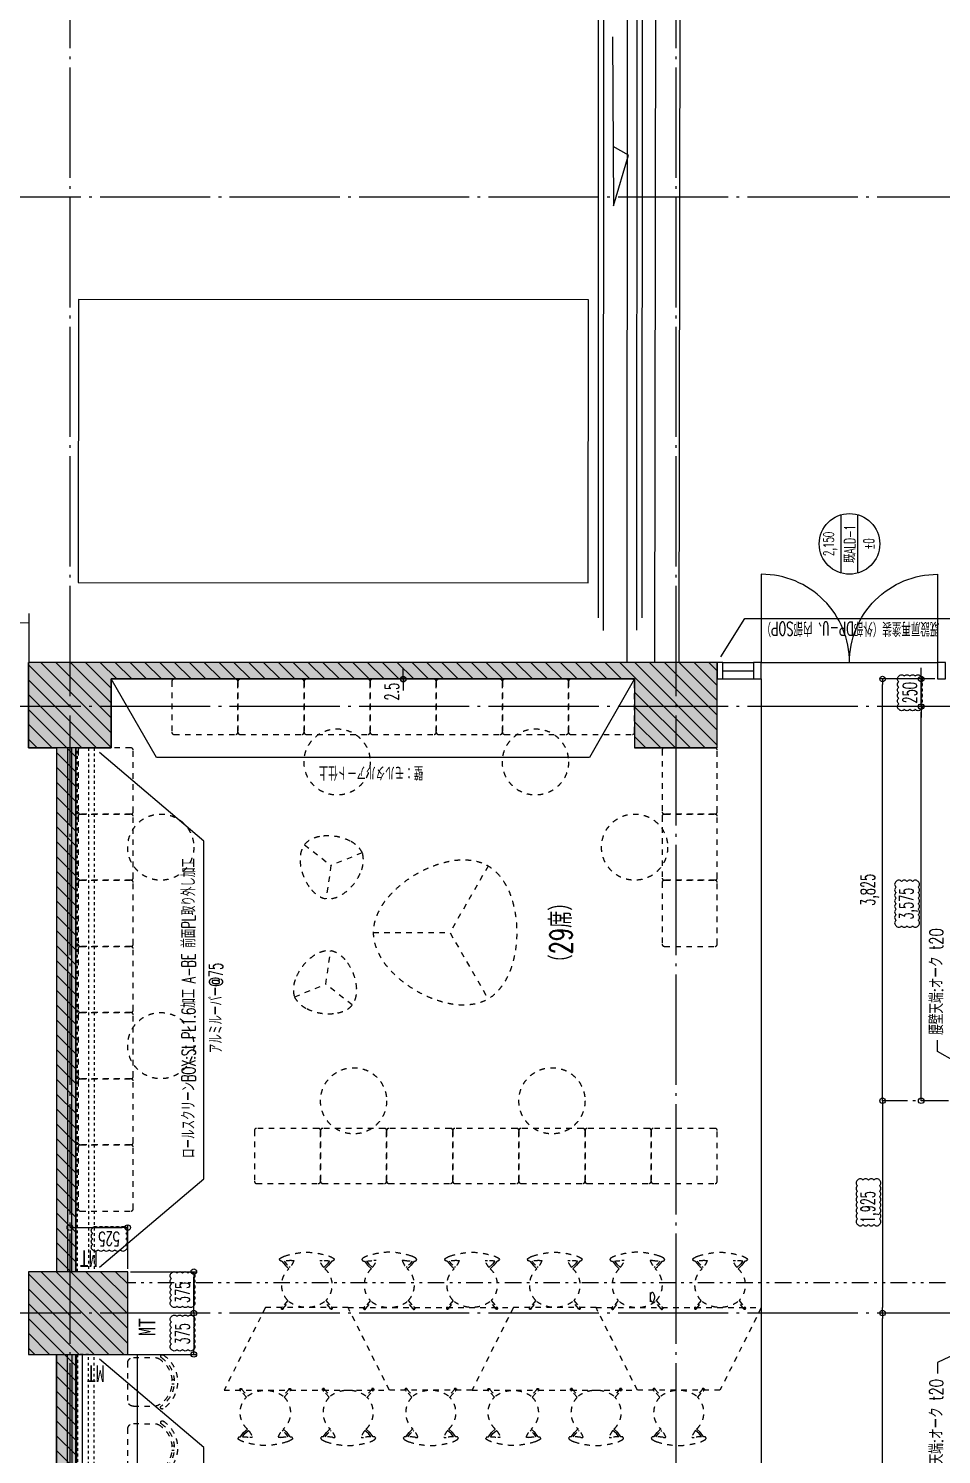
# Model space of a CAD drawing. Header units: millimetres. Extents: x -67913 to 128525, y -54442 to 63422.
# Drawn here: x 76760 to 85045, y 21367 to 34299 of the extents above; entities that cross this region are included whole.
import ezdxf
from ezdxf import colors
from ezdxf.entities.mleader import LeaderData, LeaderLine
from ezdxf.enums import TextEntityAlignment as Align
from ezdxf.math import Vec2, Vec3

# ---------------------------------------------------------------- set-up
doc = ezdxf.new("R2010")
doc.units = ezdxf.units.MM
doc.header["$LTSCALE"] = 500
doc.header["$PDMODE"] = 35
for name, pattern in [('AXIS', [2.35, 2, -0.15, 0.05, -0.15]), ('DD1', [0.1, 0.05, -0.05]), ('DD11', [0.7, 0.3, -0.1, 0.05, -0.1, 0.05, -0.1]), ('DD3', [0.2, 0.1, -0.1]), ('DD6', [0.75, 0.5, -0.1, 0.05, -0.1])]:
    doc.linetypes.add(name, pattern=pattern)
doc.layers.get('0').update_dxf_attribs({"plot": 0})
for name, color, linetype in [('020KijnSn', 1, 'AXIS'), ('090Gaikou', 5, 'Continuous'), ('143Hatch8', 5, 'Continuous'), ('143Solid8', 253, 'Continuous'), ('200HojoSn', 4, 'DD6'), ('210HojoSp', 8, 'Continuous'), ('220Kabe9', 7, 'Continuous'), ('221Kabe9', 7, 'Continuous'), ('230Kaik9', 7, 'Continuous'), ('270SiagSp', 8, 'Continuous'), ('292Kigo', 8, 'Continuous'), ('300Dansa', 4, 'Continuous'), ('330KattA9', 6, 'Continuous'), ('350Kigu', 4, 'Continuous'), ('360Kagu', 3, 'DD3'), ('390Kigo', 8, 'Continuous'), ('391kigoHor', 10, 'Continuous'), ('460Rail9', 2, 'DD11')]:
    doc.layers.add(name, color=color, linetype=linetype)
doc.layers.add('HOJO', color=211, linetype='Continuous', plot=False)
doc.styles.add('Annotative', font='simplex.shx', dxfattribs={"width": 0.7, "bigfont": 'extfont2.shx'})
doc.styles.add('Dim', font='simplex.shx', dxfattribs={"width": 0.6, "bigfont": 'extfont2.shx'})
doc.styles.get("Standard").update_dxf_attribs({"font": 'simplex.shx', "width": 0.7, "bigfont": 'extfont2.shx'})
doc.styles.add('明朝', font='MS Mincho.ttf')
doc.dimstyles.new('PRO1-50', dxfattribs={"dimscale": 50, "dimtxt": 2.5, "dimasz": 1, "dimexe": 0.5, "dimexo": 0.5, "dimgap": 0.8, "dimtad": 1, "dimdec": 3, "dimdsep": 46, "dimlunit": 6, "dimtxsty": 'Dim', "dimblk": 'ORIGIN', "dimcen": 0, "dimadec": 3, "dimazin": 2, "dimtfac": 1, "dimtdec": 3, "dimtix": 1, "dimtmove": 2, "dimatfit": 3, "dimldrblk": 'ORIGIN', "dimfxl": 0, "dimarcsym": 0})

# ---------------------------------------------------------------- blocks, each defined once
blk = doc.blocks.new('_Origin')
at = {"color": 0, "linetype": 'ByBlock', "lineweight": -2}
blk.add_line((0, 0), (-1, 0), dxfattribs=at)
blk.add_circle((0, 0), 0.5, dxfattribs=at)
blk = doc.blocks.new('*D820')
at = {"layer": '270SiagSp', "color": 0, "lineweight": -2, "transparency": 16777216}
for p, q in [((77685, 23025), (78285, 23025)), ((78260, 22700), (78260, 22975))]:
    blk.add_line(p, q, dxfattribs=at)
at = {"layer": 'Defpoints', "color": 0, "transparency": 16777216}
for p in [(77660, 23025), (78260, 23025), (78260, 22650)]:
    blk.add_point(p, dxfattribs=at)
at = {"layer": '270SiagSp', "color": 0, "lineweight": -2, "transparency": 16777216, "xscale": 50, "yscale": 50, "zscale": 50}
for p, rotation in [((78260, 23025), 90), ((78260, 22650), 270)]:
    blk.add_blockref('_Origin', p, dxfattribs=dict(at, rotation=rotation))
at = {"layer": '270SiagSp', "color": 0, "transparency": 16777216, "insert": (78157, 22837), "char_height": 125, "attachment_point": 5, "rotation": 90, "style": 'Dim'}
blk.add_mtext('375', dxfattribs=at)
blk = doc.blocks.new('*D821')
at = {"layer": '270SiagSp', "color": 0, "lineweight": -2, "transparency": 16777216}
for p, q in [((78260, 22600), (78260, 22325)), ((77685, 22275), (78285, 22275))]:
    blk.add_line(p, q, dxfattribs=at)
at = {"layer": 'Defpoints', "color": 0, "transparency": 16777216}
for p in [(78260, 22650), (77660, 22275), (78260, 22275)]:
    blk.add_point(p, dxfattribs=at)
at = {"layer": '270SiagSp', "color": 0, "lineweight": -2, "transparency": 16777216, "xscale": 50, "yscale": 50, "zscale": 50}
for p, rotation in [((78260, 22650), 90), ((78260, 22275), 270)]:
    blk.add_blockref('_Origin', p, dxfattribs=dict(at, rotation=rotation))
at = {"layer": '270SiagSp', "color": 0, "transparency": 16777216, "insert": (78157, 22462), "char_height": 125, "attachment_point": 5, "rotation": 90, "style": 'Dim'}
blk.add_mtext('375', dxfattribs=at)
blk = doc.blocks.new('*U48')
at = {"color": 0, "linetype": 'ByBlock', "lineweight": -2, "transparency": 16777216, "style": '明朝', "width": 0.8}
blk.add_attdef('間仕切符号', text='', height=3, dxfattribs=at).set_placement((0, 0), align=Align.MIDDLE)
blk = doc.blocks.new('*D832')
at = {"layer": '270SiagSp', "color": 0, "lineweight": -2, "transparency": 16777216}
for p, q in [((77185, 23425), (77610, 23425)), ((77660, 23050), (77660, 23450))]:
    blk.add_line(p, q, dxfattribs=at)
at = {"layer": 'Defpoints', "color": 0, "transparency": 16777216}
for p in [(77135, 23425), (77660, 23425), (77660, 23025)]:
    blk.add_point(p, dxfattribs=at)
at = {"layer": '270SiagSp', "color": 0, "lineweight": -2, "transparency": 16777216, "xscale": 50, "yscale": 50, "zscale": 50, "rotation": 180}
blk.add_blockref('_Origin', (77135, 23425), dxfattribs=at)
at = {"layer": '270SiagSp', "color": 0, "lineweight": -2, "transparency": 16777216, "xscale": 50, "yscale": 50, "zscale": 50}
blk.add_blockref('_Origin', (77660, 23425), dxfattribs=at)
at = {"layer": '270SiagSp', "color": 0, "transparency": 16777216, "insert": (77492, 23323), "char_height": 125, "attachment_point": 5, "rotation": 180, "style": 'Dim'}
blk.add_mtext('525', dxfattribs=at)
blk = doc.blocks.new('*D865')
at = {"layer": '210HojoSp', "color": 0, "lineweight": -2, "transparency": 16777216}
blk.add_line((84510, 18950), (84510, 22600), dxfattribs=at)
at = {"layer": 'Defpoints', "color": 0, "transparency": 16777216}
for p in [(84510, 22650), (84510, 22650), (84510, 18900)]:
    blk.add_point(p, dxfattribs=at)
at = {"layer": '210HojoSp', "color": 0, "lineweight": -2, "transparency": 16777216, "xscale": 50, "yscale": 50, "zscale": 50}
for p, rotation in [((84510, 22650), 90), ((84510, 18900), 270)]:
    blk.add_blockref('_Origin', p, dxfattribs=dict(at, rotation=rotation))
at = {"layer": '210HojoSp', "color": 0, "transparency": 16777216, "insert": (84395, 20775), "char_height": 125, "attachment_point": 5, "rotation": 90, "style": 'Dim'}
blk.add_mtext('3,750', dxfattribs=at)
blk = doc.blocks.new('*D877')
at = {"layer": '210HojoSp', "color": 0, "lineweight": -2, "transparency": 16777216}
blk.add_line((84510, 24525), (84510, 22700), dxfattribs=at)
at = {"layer": 'Defpoints', "color": 0, "transparency": 16777216}
for p in [(84510, 24575), (84510, 22650), (84510, 22650)]:
    blk.add_point(p, dxfattribs=at)
at = {"layer": '210HojoSp', "color": 0, "lineweight": -2, "transparency": 16777216, "xscale": 50, "yscale": 50, "zscale": 50}
for p, rotation in [((84510, 24575), 90), ((84510, 22650), 270)]:
    blk.add_blockref('_Origin', p, dxfattribs=dict(at, rotation=rotation))
at = {"layer": '210HojoSp', "color": 0, "transparency": 16777216, "insert": (84395, 23612), "char_height": 125, "attachment_point": 5, "rotation": 90, "style": 'Dim'}
blk.add_mtext('1,925', dxfattribs=at)
blk = doc.blocks.new('*D878')
at = {"layer": '210HojoSp', "color": 0, "lineweight": -2, "transparency": 16777216}
blk.add_line((84860, 24625), (84860, 28100), dxfattribs=at)
at = {"layer": 'Defpoints', "color": 0, "transparency": 16777216}
for p in [(84860, 28150), (84860, 28150), (84860, 24575)]:
    blk.add_point(p, dxfattribs=at)
at = {"layer": '210HojoSp', "color": 0, "lineweight": -2, "transparency": 16777216, "xscale": 50, "yscale": 50, "zscale": 50}
for p, rotation in [((84860, 28150), 90), ((84860, 24575), 270)]:
    blk.add_blockref('_Origin', p, dxfattribs=dict(at, rotation=rotation))
at = {"layer": '210HojoSp', "color": 0, "transparency": 16777216, "insert": (84745, 26363), "char_height": 125, "attachment_point": 5, "rotation": 90, "style": 'Dim'}
blk.add_mtext('3,575', dxfattribs=at)
blk = doc.blocks.new('*D901')
at = {"layer": '210HojoSp', "color": 0, "lineweight": -2, "transparency": 16777216}
for p, q in [((84985, 28400), (84485, 28400)), ((84510, 24625), (84510, 28350))]:
    blk.add_line(p, q, dxfattribs=at)
at = {"layer": 'Defpoints', "color": 0, "transparency": 16777216}
for p in [(84510, 28400), (85010, 28400), (84510, 24575)]:
    blk.add_point(p, dxfattribs=at)
at = {"layer": '210HojoSp', "color": 0, "lineweight": -2, "transparency": 16777216, "xscale": 50, "yscale": 50, "zscale": 50}
for p, rotation in [((84510, 28400), 90), ((84510, 24575), 270)]:
    blk.add_blockref('_Origin', p, dxfattribs=dict(at, rotation=rotation))
at = {"layer": '210HojoSp', "color": 0, "transparency": 16777216, "insert": (84395, 26488), "char_height": 125, "attachment_point": 5, "rotation": 90, "style": 'Dim'}
blk.add_mtext('3,825', dxfattribs=at)
blk = doc.blocks.new('*D902')
at = {"layer": '210HojoSp', "color": 0, "lineweight": -2, "transparency": 16777216}
for p, q in [((84860, 28450), (84860, 28500)), ((84985, 28400), (84835, 28400)), ((84860, 28150), (84860, 28400)), ((84860, 28100), (84860, 28050))]:
    blk.add_line(p, q, dxfattribs=at)
at = {"layer": 'Defpoints', "color": 0, "transparency": 16777216}
for p in [(84860, 28400), (85010, 28400), (84860, 28150)]:
    blk.add_point(p, dxfattribs=at)
at = {"layer": '210HojoSp', "color": 0, "lineweight": -2, "transparency": 16777216, "xscale": 50, "yscale": 50, "zscale": 50}
for p, rotation in [((84860, 28400), 270), ((84860, 28150), 90)]:
    blk.add_blockref('_Origin', p, dxfattribs=dict(at, rotation=rotation))
at = {"layer": '210HojoSp', "color": 0, "transparency": 16777216, "insert": (84757, 28275), "char_height": 125, "attachment_point": 5, "rotation": 90, "style": 'Dim'}
blk.add_mtext('250', dxfattribs=at)
blk = doc.blocks.new('Co_Lapa_Kipu_01_W570')
at = {"color": 0, "linetype": 'ByBlock'}
blk.add_line((-305, 0), (0, 0), dxfattribs=at)
for points in [[(0, 282, 0.160688), (-244, 141, 0.101207), (-297, 51, 0.164088), (-297, -51, 0.101207), (-244, -141)], [(244, -141, 0.160688), (244, 141, 0.152544), (154, 267, 0.152379), (0, 282)]]:
    blk.add_lwpolyline(points, format="xyb", dxfattribs=at)
blk.add_lwpolyline([(152, 264), (0, 0), (152, -264)], dxfattribs=at)
for centre, radius, start, end in [((91, 158), 450, 221.732, 258.2468), ((72, -126), 160, 281.363, 318.637), ((-3, -59), 260, 318.637, 341.7164), ((53, -28), 260, 258.2468, 281.363)]:
    blk.add_arc(centre, radius, start, end, dxfattribs=at)
blk = doc.blocks.new('台形テーブル')
blk.add_lwpolyline([(48146, 43003), (47771, 43753), (49271, 43753), (48896, 43003), (48146, 43003)])
blk = doc.blocks.new('Seven chair')
for p, q in [((89671, 45535), (89663, 45528)), ((89672, 45516), (89681, 45524)), ((89736, 45585), (89707, 45547)), ((89280, 45165), (89282, 45167)), ((89723, 45154), (89722, 45159)), ((89740, 45165), (89738, 45167))]:
    blk.add_line(p, q)
for points in [[(89266, 45590), (89263, 45598, -0.165331), (89262, 45601, -0.147173), (89266, 45608, -0.075168), (89276, 45615, -0.038243), (89307, 45630, -0.069162), (89510, 45666, -0.069162), (89712, 45630, -0.046265), (89743, 45615, -0.075168), (89754, 45608, -0.147173), (89758, 45601, -0.165331), (89757, 45598), (89754, 45590)], [(89266, 45590, 0.245243), (89270, 45587, 0.079392), (89284, 45585)], [(89392, 45590, 0.104662), (89370, 45591, -0.023965), (89303, 45585)], [(89357, 45528, 0.093732), (89392, 45590)], [(89627, 45590, -0.104662), (89649, 45591, 0.023965), (89717, 45585)], [(89663, 45528, -0.093732), (89627, 45590)], [(89754, 45590, -0.245243), (89750, 45587, -0.079392), (89736, 45585)], [(89347, 45516, 0.419714), (89338, 45227)], [(89672, 45516, -0.419714), (89682, 45227)], [(89672, 45516, -0.419714), (89682, 45227)], [(89338, 45227), (89282, 45163, 0.691911), (89293, 45153), (89349, 45217)], [(89349, 45217, 0.327555), (89671, 45217)], [(89682, 45227), (89738, 45163, -0.691911), (89727, 45153), (89671, 45217)]]:
    blk.add_lwpolyline(points, format="xyb")
for points in [[(89284, 45585), (89313, 45547), (89347, 45516)], [(89303, 45585), (89325, 45556), (89357, 45528)]]:
    blk.add_lwpolyline(points)
at = {"flags": 128}
for points in [[(89717, 45585), (89695, 45556), (89694, 45555), (89692, 45553), (89688, 45550), (89685, 45546), (89678, 45541), (89671, 45535)], [(89681, 45524), (89685, 45527), (89693, 45534), (89698, 45538), (89701, 45541), (89704, 45544), (89707, 45547)]]:
    blk.add_lwpolyline(points, dxfattribs=at)
blk.add_arc((89289, 45160), 7.91, 159.8592, 298.5783)
blk.add_open_spline([(89707, 45547), (89707, 45547), (89707, 45547), (89707, 45547)], degree=3)
for points, knots in [([(89280, 45150), (89279, 45151), (89279, 45151), (89278, 45152), (89278, 45154), (89277, 45155), (89277, 45157), (89277, 45159), (89277, 45160), (89278, 45162), (89279, 45163), (89279, 45164), (89280, 45165), (89280, 45165)], [-29.537207, -29.537207, -29.537207, -29.537207, -27.691134, -26.768079, -25.845043, -23.998934, -22.152853, -20.306837, -19.383801, -18.460765, -16.614657, -14.768596, -14.130852, -14.130852, -14.130852, -14.130852]), ([(89280, 45150), (89280, 45150), (89281, 45149), (89283, 45148), (89284, 45147), (89286, 45147), (89287, 45147), (89289, 45147), (89291, 45148), (89292, 45148), (89293, 45149), (89295, 45150), (89296, 45152), (89297, 45153), (89297, 45154), (89297, 45154), (89297, 45155), (89297, 45155), (89297, 45155), (89297, 45155), (89297, 45155), (89298, 45156), (89298, 45157)], [0, 0, 0, 0, 1.846066, 3.692142, 4.615173, 5.538231, 7.384304, 9.230343, 11.076424, 11.999466, 12.922528, 14.768603, 16.61465, 18.4607, 19.383724, 19.691399, 19.691399, 19.691399, 19.808128, 19.808128, 19.808128, 21.658095, 21.658095, 21.658095, 21.658095]), ([(89288, 45170), (89287, 45170), (89287, 45169), (89286, 45169), (89285, 45169), (89284, 45168), (89283, 45167), (89282, 45167)], [8.830967, 8.830967, 8.830967, 8.830967, 9.230427, 11.076524, 11.999549, 12.92258, 14.64656, 14.64656, 14.64656, 14.64656]), ([(89298, 45157), (89298, 45157), (89298, 45157), (89298, 45158), (89298, 45158), (89298, 45159), (89298, 45159)], [18.364246, 18.364246, 18.364246, 18.364246, 18.4607, 19.383724, 20.306785, 21.311945, 21.311945, 21.311945, 21.311945]), ([(89723, 45154), (89723, 45154), (89724, 45153), (89725, 45151), (89726, 45150), (89727, 45149), (89728, 45148), (89730, 45147), (89731, 45147), (89733, 45147), (89734, 45147), (89736, 45147), (89738, 45148), (89739, 45149), (89740, 45150), (89741, 45151), (89742, 45152), (89742, 45152)], [7.600125, 7.600125, 7.600125, 7.600125, 9.230333, 11.076383, 11.999404, 12.922454, 14.768536, 16.614624, 18.460687, 19.383701, 20.306746, 22.152823, 23.99889, 25.844966, 26.767996, 27.691049, 29.537129, 29.537129, 29.537129, 29.537129]), ([(89738, 45167), (89738, 45167), (89737, 45168), (89736, 45168), (89734, 45169), (89733, 45169), (89732, 45170), (89732, 45170)], [12.429733, 12.429733, 12.429733, 12.429733, 12.922514, 14.76853, 16.614589, 18.460692, 18.808728, 18.808728, 18.808728, 18.808728]), ([(89740, 45165), (89740, 45165), (89740, 45165), (89741, 45164), (89742, 45163), (89742, 45162), (89743, 45160), (89743, 45158), (89743, 45157), (89743, 45156), (89743, 45154), (89742, 45153), (89742, 45152)], [-13.127636, -13.127636, -13.127636, -13.127636, -12.922514, -11.999482, -11.076457, -9.230354, -7.384275, -5.53826, -4.615231, -3.692205, -1.846096, 0, 0, 0, 0])]:
    blk.add_open_spline(points, degree=3, knots=knots)
blk = doc.blocks.new('O2スツール')
for p, q in [((122817, 47822), (122616, 47820)), ((122868, 47430), (122868, 47772)), ((122417, 47621), (122416, 47621)), ((122467, 47621), (122447, 47621)), ((122417, 47581), (122416, 47581)), ((122467, 47581), (122447, 47581)), ((122817, 47380), (122616, 47381))]:
    blk.add_line(p, q)
for centre, radius, start, end in [((122554, 47832), 14.9, 303.9558, 123.9558), ((122710, 47601), 294, 123.9398, 236.093), ((122710, 47601), 264, 124.0169, 236.0159), ((122710, 47601), 244, 119.0692, 240.9636), ((122616, 47770), 50, 90.4732, 119.0863), ((122818, 47772), 50, 0, 91.916), ((122555, 47369), 14.9, 236.077, 56.077), ((122616, 47431), 50, 240.9465, 269.5596), ((122818, 47430), 50, 268.084, 0)]:
    blk.add_arc(centre, radius, start, end)
blk = doc.blocks.new('1掛けベンチ背もたれなし')
blk.add_lwpolyline([(580, 500), (20, 500, 0.414214), (0, 480), (0, 20, 0.414214), (20, 0), (580, 0, 0.414214), (600, 20), (600, 480, 0.414214)], format="xyb", close=True)
blk = doc.blocks.new('建具記号')
at = {"color": 0, "linetype": 'ByBlock', "lineweight": -2, "transparency": 16777216}
for p, q in [((-5.29, 1.5), (5.29, 1.5)), ((-5.29, -1.5), (5.29, -1.5))]:
    blk.add_line(p, q, dxfattribs=at)
at = {"color": 7, "linetype": 'ByBlock', "lineweight": -2, "transparency": 16777216}
blk.add_circle((0, 0), 5.5, dxfattribs=at)
at = {"color": 0, "linetype": 'ByBlock', "lineweight": -2, "transparency": 16777216, "width": 0.6}
for tag, height, p in [('建具寸法・高さH', 1.9, (0, 3.5)), ('建具番号', 2, (0, 0)), ('基準高さから建具下枠の上端までの高さ', 1.9, (0, -3.5)), ('特記事項（電気錠等）', 1.9, (0, -7))]:
    blk.add_attdef(tag, text='', height=height, dxfattribs=at).set_placement(p, align=Align.MIDDLE)
blk = doc.blocks.new('*D960')
at = {"layer": '270SiagSp', "color": 0, "lineweight": -2, "transparency": 16777216}
for p, q in [((80160, 28450), (80160, 28500)), ((80160, 28397), (80160, 28400)), ((80160, 28347), (80160, 28297))]:
    blk.add_line(p, q, dxfattribs=at)
at = {"layer": 'Defpoints', "color": 0, "transparency": 16777216}
for p in [(80160, 28400), (80160, 28400), (80160, 28397)]:
    blk.add_point(p, dxfattribs=at)
at = {"layer": '270SiagSp', "color": 0, "lineweight": -2, "transparency": 16777216, "xscale": 50, "yscale": 50, "zscale": 50}
for p, rotation in [((80160, 28400), 270), ((80160, 28397), 90)]:
    blk.add_blockref('_Origin', p, dxfattribs=dict(at, rotation=rotation))
at = {"layer": '270SiagSp', "color": 0, "transparency": 16777216, "insert": (80057, 28285), "char_height": 125, "attachment_point": 5, "rotation": 90, "style": 'Dim'}
blk.add_mtext('2.5', dxfattribs=at)

msp = doc.modelspace()

# ---------------------------------------------------------------- hatches: boundary and pattern name
at = {"layer": '143Hatch8', "linetype": 'Continuous'}
h = msp.add_hatch(dxfattribs=at)
h.set_pattern_fill('ANSI31', scale=30, angle=270)
h.set_pattern_definition([(315, (77134.61, 0), (67.35192, 67.35192), [])])
h.paths.add_polyline_path([(86214.6088, 275), (86214.6088, 425), (86064.6088, 425), (84514.6088, 425), (84414.6088, 425), (83009.6088, 425), (83009.6088, 1025), (82259.6088, 1025), (82259.6088, 425), (77509.6088, 425), (77509.6088, 1025), (77189.6088, 1025), (77189.6088, 5775), (77659.6088, 5775), (77659.6088, 6525), (77189.6088, 6525), (77189.6088, 11275), (77659.6088, 11275), (77659.6088, 12025), (77189.6088, 12025), (77189.6088, 16775), (77659.6088, 16775), (77659.6088, 17525), (77189.6088, 17525), (77189.6088, 22275), (77659.6088, 22275), (77659.6088, 23025), (77189.6088, 23025), (77189.6088, 27775), (77509.6088, 27775), (77509.6088, 28400), (82259.6088, 28400), (82259.6088, 27775), (83009.6088, 27775), (83009.6088, 28550), (76759.6088, 28550), (76759.6088, 27775), (77014.6088, 27775), (77014.6088, 23025), (76759.6088, 23025), (76759.6088, 22275), (77014.6088, 22275), (77014.6088, 17900), (76759.6088, 17525), (76759.6088, 16775), (77014.6088, 16775), (77014.6088, 12025), (76759.6088, 12025), (76759.6088, 11275), (77014.6088, 11275), (77014.6088, 6525), (76759.6088, 6525), (76759.6088, 5775), (77014.6088, 5774.7849), (77014.6088, 1025), (76759.6088, 1025), (76759.6088, 275)])
at = {"layer": '143Solid8'}
msp.add_hatch(color=254, dxfattribs=at).paths.add_polyline_path([(82259.6088, 275), (82259.6088, -5069.8575), (82174.3863, -5197.6915), (82175.7285, -5198.5175), (81434.2303, -6310.758), (81408.8337, -6355.2134), (81472.3415, -6450.4784), (82178.7577, -7510.1023), (82259.6088, -7631.3793), (82259.6088, -11436.0199), (82488.4472, -11436.0199), (82488.4472, -12102.8779), (76759.8739, -12102.8779), (76759.8739, -19728.7338), (110515.681, -19728.7338), (110515.5658, -12979.3439), (106673.2587, -12979.3439), (106673.2587, -143.9096), (105009.6088, -143.9096), (105009.6088, 97.433), (99509.6088, 95.636), (99509.6088, 575), (104259.6088, 575), (104259.6088, 275), (105009.6088, 275), (105009.6088, 1025), (104259.6088, 1025), (104259.6088, 725), (99509.6088, 725), (99509.6088, 1025), (99234.6088, 1025), (99234.6088, 2600), (111017.4359, 2600), (111017.4359, 5550), (110384.6088, 5550), (110384.6088, 5750), (110584.6088, 5750), (110584.6088, 6550), (110384.6088, 6550), (110384.6088, 6750), (111017.4359, 6750), (111017.4359, 11050), (110384.6088, 11050), (110384.6088, 11250), (110584.6088, 11250), (110584.6088, 12050), (110384.6088, 12050), (110384.6088, 12250), (111017.4359, 12250), (111017.4359, 12890.9266), (110284.6088, 12891.0919), (110284.6088, 12990), (110134.6088, 12990), (110134.6088, 12250), (109884.6088, 12250), (109884.6088, 12050), (109684.6088, 12050), (109684.6088, 11250), (109884.6088, 11250), (109884.6088, 11050), (110134.6088, 11050), (110134.6088, 10325), (109884.6088, 10325), (109884.6088, 10225), (110134.6088, 10225), (110134.6088, 7575), (109884.6088, 7575), (109884.6088, 7475), (110134.6088, 7475), (110134.6088, 6750), (109884.6088, 6750), (109884.6088, 6550), (109684.6088, 6550), (109684.6088, 5750), (109884.6088, 5750), (109884.6088, 5550), (110134.6088, 5550), (110134.6088, 3535), (109384.6088, 3535), (109384.6088, 3685), (109284.6088, 3685), (109284.6088, 3535), (106234.6088, 3535), (106234.6088, 3685), (106134.6088, 3685), (106134.6088, 3535), (105334.6088, 3535), (105334.6088, 3685), (105234.6088, 3685), (105234.6088, 3535), (104034.6088, 3535), (104034.6088, 3685), (103934.6088, 3685), (103934.6088, 3535), (103134.6088, 3535), (103134.6088, 3685), (103034.6088, 3685), (103034.6088, 3535), (100134.6088, 3535), (100134.6088, 3685), (100034.6088, 3685), (100034.6088, 3535), (98154.6088, 3535), (98154.6088, 3520), (98139.6088, 3520), (98139.6088, 3400), (98139.6088, 3385), (94759.6088, 3385), (94759.6088, 3535), (86064.6088, 3535), (86064.6088, 1025), (84414.6088, 1025), (84414.6088, 425), (83009.6088, 425), (83009.6088, 1025), (82259.6088, 1025), (82259.6088, 425), (77509.6088, 425), (77509.6088, 1025), (77189.6088, 1025), (77189.6088, 5775), (77659.6088, 5775), (77659.6088, 6525), (77189.6088, 6525), (77189.6088, 11275), (77659.6088, 11275), (77659.6088, 12025), (77189.6088, 12025), (77189.6088, 16775), (77659.6088, 16775), (77659.6088, 17525), (77189.6088, 17525), (77189.6088, 22275), (77659.6088, 22275), (77659.6088, 23025), (77189.6088, 23025), (77189.6088, 27775), (77509.6088, 27775), (77509.6088, 28400), (82259.6088, 28400), (82259.6088, 27775), (83009.6088, 27775), (83009.6088, 28550), (76759.6088, 28550), (76759.6088, 27775), (77014.6088, 27775), (77014.6088, 23025), (76759.6088, 23025), (76759.6088, 22275), (77014.6088, 22275), (77014.6088, 17525), (76759.6088, 17525), (76759.6088, 16775), (77014.6088, 16775), (77014.6088, 12025), (76759.6088, 12025), (76759.6088, 11275), (77014.6088, 11275), (77014.6088, 6525), (76759.6088, 6525), (76759.6088, 5775), (77014.6088, 5774.7849), (77014.6088, 1025), (76759.6088, 1025), (76759.6088, 275)])

# ---------------------------------------------------------------- linework, layer by layer
at = {"layer": '020KijnSn'}
for p, q in [((77134.6088, 37470), (77134.6088, -23200)), ((82634.6088, 37470), (82634.6088, -23200)), ((114834.6088, 32770), (72434.6088, 32770)), ((114834.6088, 28150), (72434.6088, 28150)), ((114834.6088, 22650), (72434.6088, 22650))]:
    msp.add_line(p, q, dxfattribs=at)
at = {"layer": '090Gaikou'}
for p, q in [((82193.1054, 36959.7636), (82187.9146, 28550)), ((82451.5846, 36959.4553), (82441.5502, 28550)), ((82671.5844, 36959.1928), (82661.5503, 28550)), ((81930.0746, 35094.3839), (81928.1932, 28955.1467)), ((81978.158, 28840.3246), (81980.0746, 35094.3686)), ((82280.0746, 35094.2766), (82278.1588, 28843.0246)), ((82328.1931, 28955.0241), (82330.0746, 35094.2613)), ((82060.3083, 34224.8886), (82068.9991, 32690.4531)), ((82203.9355, 33149.6575), (82065.9492, 33228.9473)), ((82068.9991, 32690.4531), (82203.9355, 33149.6575)), ((77212.3409, 31840.0275), (77210.9604, 29275.7053)), ((81840.8221, 31837.5358), (77212.3409, 31840.0275)), ((81839.4415, 29273.2134), (81840.8221, 31837.5358)), ((77210.9604, 29275.7053), (81839.4415, 29273.2134)), ((76765.4287, 28550), (76765.6677, 28993.987)), ((72932.9501, 28878.232), (76765.6229, 28910.8789))]:
    msp.add_line(p, q, dxfattribs=at)
at = {"layer": '200HojoSn'}
for p, q in [((87734.6088, 24575), (84509.6088, 24575)), ((87734.6088, 22650), (84509.6088, 22650))]:
    msp.add_line(p, q, dxfattribs=at)
at = {"layer": '220Kabe9'}
for p, q in [((76759.6088, 27775), (76759.6088, 28550)), ((83009.6088, 28550), (76759.6088, 28550)), ((83009.6088, 27775), (83009.6088, 28550)), ((82259.6088, 28400), (77509.4213, 28400)), ((77509.4213, 28400), (77509.6088, 27775)), ((82259.6088, 28400), (82259.6088, 27775)), ((77509.6088, 27775), (76759.6088, 27775)), ((83009.6088, 27775), (82259.6088, 27775)), ((77659.6088, 23025), (76759.6088, 23025)), ((76759.6088, 23025), (76759.6088, 22275)), ((77659.6088, 22275), (77659.6088, 23025)), ((76759.6088, 22275), (77659.6088, 22275))]:
    msp.add_line(p, q, dxfattribs=at)
at = {"layer": '221Kabe9'}
msp.add_line((82259.6088, 28397.5), (77509.4213, 28397.5), dxfattribs=at)
at = {"layer": '230Kaik9', "color": 5}
for p, q in [((83059.6088, 28550), (83339.6088, 28550)), ((83409.6088, 28550), (85009.6088, 28550)), ((83059.6088, 28400), (83339.6088, 28400)), ((77014.6088, 27775), (77014.6088, 23025)), ((77114.6088, 27775), (77114.6088, 23025)), ((77189.6088, 27775), (77189.6088, 23025)), ((77014.6088, 17525), (77014.6088, 22275)), ((77114.6088, 17525), (77114.6088, 22275)), ((77189.6088, 17525), (77189.6088, 22275))]:
    msp.add_line(p, q, dxfattribs=at)
at = {"layer": '230Kaik9'}
for p, q in [((83059.6088, 28475), (83339.6088, 28475)), ((77152.1088, 23025), (77152.1088, 27775)), ((77152.1088, 22275), (77152.1088, 17525))]:
    msp.add_line(p, q, dxfattribs=at)
for points in [[(83009.6088, 28400), (83059.6088, 28400), (83059.6088, 28550), (83009.6088, 28550)], [(83339.6088, 28400), (83409.6088, 28400), (83409.6088, 28550), (83339.6088, 28550)], [(85009.6088, 28400), (85079.6088, 28400), (85079.6088, 28550), (85009.6088, 28550)]]:
    msp.add_lwpolyline(points, close=True, dxfattribs=at)
at = {"layer": '300Dansa'}
msp.add_line((83409.6088, 28400), (83409.6088, 6150), dxfattribs=at)
at = {"layer": '330KattA9'}
for points in [[(84209.6088, 28550, 0.4142135624), (83409.6088, 29350), (83409.6088, 28550)], [(84209.6088, 28550, -0.4142135624), (85009.6088, 29350), (85009.6088, 28550)]]:
    msp.add_lwpolyline(points, format="xyb", dxfattribs=at)
at = {"layer": '350Kigu', "color": 5, "linetype": 'DD1'}
for p, q in [((77354.6088, 27775), (77354.6088, 23025)), ((77354.6088, 17525), (77354.6088, 22275))]:
    msp.add_line(p, q, dxfattribs=at)
at = {"layer": '350Kigu'}
for p, q in [((77199.6088, 17525), (77199.6088, 22275)), ((77249.6088, 17525), (77249.6088, 22275)), ((77659.6088, 22275), (77749.6088, 22275)), ((77749.6088, 17525), (77749.6088, 22275))]:
    msp.add_line(p, q, dxfattribs=at)
at = {"layer": '350Kigu', "color": 5, "linetype": 'DD1'}
for points in [[(77204.6088, 27775), (77304.6088, 27775), (77304.6088, 23025), (77204.6088, 23025)], [(77204.6088, 17525), (77304.6088, 17525), (77304.6088, 22275), (77204.6088, 22275)]]:
    msp.add_lwpolyline(points, close=True, dxfattribs=at)
at = {"layer": '360Kagu'}
msp.add_line((79888.2056, 26101.539), (80583.2056, 26101.539), dxfattribs=at)
at = {"layer": '360Kagu', "flags": 128}
msp.add_lwpolyline([(81033.7002, 26616.3167, 0.1803539619), (80803.7688, 26749.0676, 0.0975665407), (80566.1101, 26742.4613, 0.1517956123), (80036.6983, 26436.8053, 0.0975665407), (79912.1477, 26234.2899, 0.1803539619), (79912.1477, 25968.788, 0.0975665407), (80036.6983, 25766.2727, 0.1517956123), (80566.1101, 25460.6167, 0.0975665407), (80803.7688, 25454.0104, 0.1803539619), (81033.7002, 25586.7613, 0.0975665407), (81146.8083, 25795.8829, 0.1517956123), (81146.8083, 26407.1951, 0.0975665407)], format="xyb", close=True, dxfattribs=at)
msp.add_lwpolyline([(80930.7056, 26703.4267), (80583.2056, 26101.539), (80930.7056, 25499.6513)], dxfattribs=at)
at = {"layer": '360Kagu'}
for centre in [(79559.9354, 27647.5), (81359.9354, 27647.5), (77959.6088, 26875), (82259.6088, 26875.2909), (77959.6088, 25075), (79709.6088, 24575), (81509.6088, 24575)]:
    msp.add_circle(centre, 300, dxfattribs=at)
at = {"layer": '390Kigo'}
for points in [[(83040.8588, 28600), (83259.6088, 28950), (85159.6088, 28950), (85378.3588, 28600)], [(82259.6088, 28400), (81849.2874, 27689.3025), (77919.9302, 27689.3025), (77509.6088, 28400)], [(77404.6088, 23067.3577), (78349.6088, 23867.9174), (78349.6088, 26930), (77404.6088, 27732.5377)], [(77404.6088, 17567.3577), (78349.6088, 18367.9174), (78349.6088, 21430), (77404.6088, 22232.5377)]]:
    msp.add_lwpolyline(points, dxfattribs=at)
at = {"layer": '391kigoHor'}
for points in [[(84857.1088, 28125, -0.52056705), (84807.1088, 28125, -0.52056705), (84757.1088, 28125, -0.52056705), (84707.1088, 28125, -0.52056705), (84657.1088, 28125, -0.52056705), (84657.1088, 28175, -0.52056705), (84657.1088, 28225, -0.52056705), (84657.1088, 28275, -0.52056705), (84657.1088, 28325, -0.52056705), (84657.1088, 28375, -0.52056705), (84657.1088, 28425, -0.52056705), (84707.1088, 28425, -0.52056705), (84757.1088, 28425, -0.52056705), (84807.1088, 28425, -0.52056705), (84857.1088, 28425, -0.52056705), (84857.1088, 28375, -0.52056705), (84857.1088, 28325, -0.52056705), (84857.1088, 28275, -0.52056705), (84857.1088, 28225, -0.52056705), (84857.1088, 28175, -0.52056705)], [(84832.3986, 26562.5, 0.52056705), (84782.3986, 26562.5, 0.52056705), (84732.3986, 26562.5, 0.52056705), (84682.3986, 26562.5, 0.52056705), (84632.3986, 26562.5, 0.52056705), (84632.3986, 26512.5, 0.52056705), (84632.3986, 26462.5, 0.52056705), (84632.3986, 26412.5, 0.52056705), (84632.3986, 26362.5, 0.52056705), (84632.3986, 26312.5, 0.52056705), (84632.3986, 26262.5, 0.52056705), (84632.3986, 26212.5, 0.52056705), (84632.3986, 26162.5, 0.52056705), (84682.3986, 26162.5, 0.52056705), (84732.3986, 26162.5, 0.52056705), (84782.3986, 26162.5, 0.52056705), (84832.3986, 26162.5, 0.52056705), (84832.3986, 26212.5, 0.52056705), (84832.3986, 26262.5, 0.52056705), (84832.3986, 26312.5, 0.52056705), (84832.3986, 26362.5, 0.52056705), (84832.3986, 26412.5, 0.52056705), (84832.3986, 26462.5, 0.52056705), (84832.3986, 26512.5, 0.52056705)], [(84482.3986, 23854.4412, 0.52056705), (84432.3986, 23854.4412, 0.52056705), (84382.3986, 23854.4412, 0.52056705), (84332.3986, 23854.4412, 0.52056705), (84282.3986, 23854.4412, 0.52056705), (84282.3986, 23804.4412, 0.52056705), (84282.3986, 23754.4412, 0.52056705), (84282.3986, 23704.4412, 0.52056705), (84282.3986, 23654.4412, 0.52056705), (84282.3986, 23604.4412, 0.52056705), (84282.3986, 23554.4412, 0.52056705), (84282.3986, 23504.4412, 0.52056705), (84282.3986, 23454.4412, 0.52056705), (84332.3986, 23454.4412, 0.52056705), (84382.3986, 23454.4412, 0.52056705), (84432.3986, 23454.4412, 0.52056705), (84482.3986, 23454.4412, 0.52056705), (84482.3986, 23504.4412, 0.52056705), (84482.3986, 23554.4412, 0.52056705), (84482.3986, 23604.4412, 0.52056705), (84482.3986, 23654.4412, 0.52056705), (84482.3986, 23704.4412, 0.52056705), (84482.3986, 23754.4412, 0.52056705), (84482.3986, 23804.4412, 0.52056705)], [(77342.1088, 23222.5, -0.52056705), (77342.1088, 23272.5, -0.52056705), (77342.1088, 23322.5, -0.52056705), (77342.1088, 23372.5, -0.52056705), (77342.1088, 23422.5, -0.52056705), (77392.1088, 23422.5, -0.52056705), (77442.1088, 23422.5, -0.52056705), (77492.1088, 23422.5, -0.52056705), (77542.1088, 23422.5, -0.52056705), (77592.1088, 23422.5, -0.52056705), (77642.1088, 23422.5, -0.52056705), (77642.1088, 23372.5, -0.52056705), (77642.1088, 23322.5, -0.52056705), (77642.1088, 23272.5, -0.52056705), (77642.1088, 23222.5, -0.52056705), (77592.1088, 23222.5, -0.52056705), (77542.1088, 23222.5, -0.52056705), (77492.1088, 23222.5, -0.52056705), (77442.1088, 23222.5, -0.52056705), (77392.1088, 23222.5, -0.52056705)], [(78257.1088, 22712.5, -0.52056705), (78207.1088, 22712.5, -0.52056705), (78157.1088, 22712.5, -0.52056705), (78107.1088, 22712.5, -0.52056705), (78057.1088, 22712.5, -0.52056705), (78057.1088, 22762.5, -0.52056705), (78057.1088, 22812.5, -0.52056705), (78057.1088, 22862.5, -0.52056705), (78057.1088, 22912.5, -0.52056705), (78057.1088, 22962.5, -0.52056705), (78057.1088, 23012.5, -0.52056705), (78107.1088, 23012.5, -0.52056705), (78157.1088, 23012.5, -0.52056705), (78207.1088, 23012.5, -0.52056705), (78257.1088, 23012.5, -0.52056705), (78257.1088, 22962.5, -0.52056705), (78257.1088, 22912.5, -0.52056705), (78257.1088, 22862.5, -0.52056705), (78257.1088, 22812.5, -0.52056705), (78257.1088, 22762.5, -0.52056705)], [(78257.1088, 22318.8218, -0.52056705), (78207.1088, 22318.8218, -0.52056705), (78157.1088, 22318.8218, -0.52056705), (78107.1088, 22318.8218, -0.52056705), (78057.1088, 22318.8218, -0.52056705), (78057.1088, 22368.8218, -0.52056705), (78057.1088, 22418.8218, -0.52056705), (78057.1088, 22468.8218, -0.52056705), (78057.1088, 22518.8218, -0.52056705), (78057.1088, 22568.8218, -0.52056705), (78057.1088, 22618.8218, -0.52056705), (78107.1088, 22618.8218, -0.52056705), (78157.1088, 22618.8218, -0.52056705), (78207.1088, 22618.8218, -0.52056705), (78257.1088, 22618.8218, -0.52056705), (78257.1088, 22568.8218, -0.52056705), (78257.1088, 22518.8218, -0.52056705), (78257.1088, 22468.8218, -0.52056705), (78257.1088, 22418.8218, -0.52056705), (78257.1088, 22368.8218, -0.52056705)]]:
    msp.add_lwpolyline(points, format="xyb", close=True, dxfattribs=at)
at = {"layer": '460Rail9'}
msp.add_line((87532.1088, 22925), (77659.6088, 22925), dxfattribs=at)
at = {"layer": 'HOJO'}
msp.add_lwpolyline([(77189.6088, 17525), (77189.6088, 22275), (77659.6088, 22275), (77659.6088, 23025), (77189.6088, 23025), (77189.6088, 27775), (77509.6088, 27775), (77509.6088, 28400), (82259.6088, 28400), (82259.6088, 27775), (83009.6088, 27775), (83009.6088, 28550), (76759.6088, 28550), (76759.6088, 27775), (77014.6088, 27775), (77014.6088, 23025), (76759.6088, 23025), (76759.6088, 22275), (77014.6088, 22275), (77014.6088, 17525)], dxfattribs=at)

# ---------------------------------------------------------------- block references
at = {"layer": '360Kagu'}
for name, p in [('1掛けベンチ背もたれなし', (78059.9354, 27897.5)), ('1掛けベンチ背もたれなし', (78659.9354, 27897.5)), ('1掛けベンチ背もたれなし', (79259.9354, 27897.5)), ('1掛けベンチ背もたれなし', (79859.9354, 27897.5)), ('1掛けベンチ背もたれなし', (80459.9354, 27897.5)), ('1掛けベンチ背もたれなし', (81059.9354, 27897.5)), ('1掛けベンチ背もたれなし', (81659.9354, 27897.5)), ('1掛けベンチ背もたれなし', (78809.6088, 23825)), ('1掛けベンチ背もたれなし', (79409.6088, 23825)), ('1掛けベンチ背もたれなし', (80009.6088, 23825)), ('1掛けベンチ背もたれなし', (80609.6088, 23825)), ('1掛けベンチ背もたれなし', (81209.6088, 23825)), ('1掛けベンチ背もたれなし', (81809.6088, 23825)), ('1掛けベンチ背もたれなし', (82409.6088, 23825)), ('Seven chair', (-9476.1703, -22463.6566)), ('Seven chair', (-7226.1703, -22463.6566)), ('台形テーブル', (31888.6088, -21053.0939)), ('台形テーブル', (34138.6088, -21053.0939))]:
    msp.add_blockref(name, p, dxfattribs=at)
for name, p, rotation in [('1掛けベンチ背もたれなし', (77209.6088, 27775), 270), ('1掛けベンチ背もたれなし', (82509.6088, 27775.2909), 270), ('1掛けベンチ背もたれなし', (77209.6088, 27175), 270), ('1掛けベンチ背もたれなし', (82509.6088, 27175.2909), 270), ('Co_Lapa_Kipu_01_W570', (79503.8458, 26708.9866), 321.8908839626602), ('1掛けベンチ背もたれなし', (77209.6088, 26575), 270), ('1掛けベンチ背もたれなし', (82509.6088, 26575.2909), 270), ('Co_Lapa_Kipu_01_W570', (79457.8781, 25632.4023), 141.8908839626601), ('1掛けベンチ背もたれなし', (77209.6088, 25975), 270), ('1掛けベンチ背もたれなし', (77209.6088, 25375), 270), ('1掛けベンチ背もたれなし', (77209.6088, 24775), 270), ('1掛けベンチ背もたれなし', (77209.6088, 24175), 270), ('Seven chair', (169170.1633, 67113.6566), 180), ('Seven chair', (169920.1633, 67113.6566), 180), ('Seven chair', (171420.1633, 67113.6566), 180), ('Seven chair', (172170.1633, 67113.6566), 180)]:
    msp.add_blockref(name, p, dxfattribs=dict(at, rotation=rotation))
at = {"layer": '360Kagu', "xscale": -1}
for name, p in [('Seven chair', (168795.1633, -22463.6566)), ('Seven chair', (170295.1633, -22463.6566)), ('Seven chair', (171045.1633, -22463.6566)), ('Seven chair', (172545.1633, -22463.6566)), ('O2スツール', (200528.0094, -25574.2455)), ('O2スツール', (200528.0094, -26174.2455))]:
    msp.add_blockref(name, p, dxfattribs=at)
at = {"layer": '360Kagu', "xscale": -1, "rotation": 180}
for name, p in [('台形テーブル', (30763.6088, 65703.0939)), ('台形テーブル', (33013.6088, 65703.0939)), ('Seven chair', (-10601.1703, 67113.6566)), ('Seven chair', (-8351.1703, 67113.6566))]:
    msp.add_blockref(name, p, dxfattribs=at)
at = {"layer": 'HOJO'}
ref = msp.add_blockref('*U48', (77305.5902, 23144.1711), dxfattribs=dict(at, xscale=50, yscale=50, zscale=50, rotation=180))
ref.add_attrib('間仕切符号', 'MT', dxfattribs={"layer": '0', "color": 0, "linetype": 'ByBlock', "lineweight": -2, "height": 150, "rotation": 180, "style": '明朝', "width": 0.8}).set_placement((77305.5902, 23144.1711), align=Align.MIDDLE)
ref = msp.add_blockref('*U48', (77834.6088, 22522.6089), dxfattribs=dict(at, xscale=50, yscale=50, zscale=50, rotation=90))
ref.add_attrib('間仕切符号', 'MT', dxfattribs={"layer": '0', "color": 0, "linetype": 'ByBlock', "lineweight": -2, "height": 150, "rotation": 90, "style": '明朝', "width": 0.8}).set_placement((77834.6088, 22522.6089), align=Align.MIDDLE)
ref = msp.add_blockref('*U48', (77369.5347, 22100), dxfattribs=dict(at, xscale=50, yscale=50, zscale=50, rotation=180))
ref.add_attrib('間仕切符号', 'MT', dxfattribs={"layer": '0', "color": 0, "linetype": 'ByBlock', "lineweight": -2, "height": 150, "rotation": 180, "style": '明朝', "width": 0.8}).set_placement((77369.5347, 22100), align=Align.MIDDLE)

# ---------------------------------------------------------------- texts
at = {"layer": '390Kigo', "width": 0.6}
for s, rotation, p in [('既設扉再塗装（外部DP-U、内部SOP） ', 180, (84193.0615, 28850)), ('壁：モルタルアート仕上', 180, (79867.5908, 27544.99)), ('ロールスクリーンBOX:St PL1.6加工 A-BE 前面PL取り外し加工', 90, (78205.2963, 25415.9767)), ('アルミルーバー@75', 90, (78455.2963, 25415.9767))]:
    msp.add_text(s, height=125, rotation=rotation, dxfattribs=at).set_placement(p, align=Align.MIDDLE)
at = {"layer": '390Kigo', "width": 0.7}
msp.add_text('（29席）', height=200, rotation=90, dxfattribs=at).set_placement((81591.7433, 26100.3654), align=Align.MIDDLE_CENTER)
at = {"layer": '460Rail9', "width": 0.6}
msp.add_text('a', height=125, rotation=180, dxfattribs=at).set_placement((82420.8588, 22773.2256), align=Align.MIDDLE)

# ---------------------------------------------------------------- dimensions: what is measured, and where the dimension line sits
at = {"layer": '210HojoSp'}
for base, p1, p2, angle, picture, middle in [((84859.6088, 28400), (84859.6088, 28150), (85009.6088, 28400), 270, '*D902', (84757.1088, 28275)), ((84509.6088, 28400), (84509.6088, 24575), (85009.6088, 28400), 270, '*D901', (84395.204, 26487.5)), ((84859.6088, 28150), (84859.6088, 24575), (84859.6088, 28150), 270, '*D878', (84745.204, 26362.5)), ((84509.6088, 22650), (84509.6088, 24575), (84509.6088, 22650), 90, '*D877', (84395.204, 23612.5)), ((84509.6088, 22650), (84509.6088, 18900), (84509.6088, 22650), 270, '*D865', (84395.204, 20775))]:
    dim = msp.add_linear_dim(base=base, p1=p1, p2=p2, angle=angle, dimstyle='PRO1-50', dxfattribs=at)
    dim.commit()
    dim.dimension.update_dxf_attribs({"geometry": picture, "text_midpoint": middle})
at = {"layer": '270SiagSp'}
for base, p1, p2, angle, picture, middle in [((80159.9354, 28400), (80159.9354, 28397.5), (80159.9354, 28400), 90, '*D960', (80057.4354, 28285.1727)), ((77659.6088, 23425), (77134.6088, 23425), (77659.6088, 23025), 180, '*D832', (77492.1088, 23322.5))]:
    dim = msp.add_linear_dim(base=base, p1=p1, p2=p2, angle=angle, dimstyle='PRO1-50', dxfattribs=at)
    dim.commit()
    dim.dimension.update_dxf_attribs({"geometry": picture, "text_midpoint": middle, "dimtype": 160})
for base, p2, angle, picture, middle in [((78259.6088, 23025), (77659.6088, 23025), 270, '*D820', (78157.1088, 22837.5)), ((78259.6088, 22275), (77659.6088, 22275), 90, '*D821', (78157.1088, 22462.5))]:
    dim = msp.add_linear_dim(base=base, p1=(78259.6088, 22650), p2=p2, angle=angle, dimstyle='PRO1-50', dxfattribs=at)
    dim.commit()
    dim.dimension.update_dxf_attribs({"geometry": picture, "text_midpoint": middle})

# ---------------------------------------------------------------- leaders
at = {"layer": '292Kigo'}
ml = msp.add_multileader_block('Standard', dxfattribs=at)
ml.set_content('建具記号', color=256, scale=50)
ml.set_attribute('建具寸法・高さH', '2,150', width=0)
ml.set_attribute('建具番号', '既ALD-1', width=0)
ml.set_attribute('基準高さから建具下枠の上端までの高さ', '±0', width=0)
ml.set_attribute('特記事項（電気錠等）', '', width=0)
ml.set_leader_properties()
ml.build(insert=Vec2(0, 0))
ml.multileader.update_dxf_attribs({"has_dogleg": 0, "dogleg_length": 2, "arrow_head_size": 100, "block_connection_type": 1})
ctx = ml.context
ctx.base_point, ctx.char_height, ctx.arrow_head_size, ctx.landing_gap_size, ctx.plane_origin, ctx.plane_x_axis, ctx.plane_y_axis = Vec3(84209.6088, 29625), 125, 100, 100, Vec3(84209.6088, 26375), Vec3(0, 1), Vec3(-1, 0)
ctx.attachment_type = 1
notes = []
notes.append((ctx, [(0, (0, 0, 0), (0, 0), (1, 0), 1, [])]))
ctx.block.insert, ctx.block.rotation = Vec3(84209.6088, 29625), 1.5707963268
ml = msp.add_multileader_block('Standard', dxfattribs=at)
ml.set_content('建具記号', color=256, scale=50)
ml.set_attribute('建具寸法・高さH', '700+975', width=0)
ml.set_attribute('建具番号', '既開口', width=0)
ml.set_attribute('基準高さから建具下枠の上端までの高さ', '+750', width=0)
ml.set_attribute('特記事項（電気錠等）', '', width=0)
ml.set_leader_properties()
ml.build(insert=Vec2(0, 0))
ml.multileader.update_dxf_attribs({"has_dogleg": 0, "dogleg_length": 2, "arrow_head_size": 100, "block_connection_type": 1})
ctx = ml.context
ctx.base_point, ctx.char_height, ctx.arrow_head_size, ctx.landing_gap_size, ctx.plane_origin, ctx.plane_x_axis, ctx.plane_y_axis = Vec3(100259.6088, 23752.5009), 125, 100, 100, Vec3(99377.3762, 20237.077), Vec3(0, 1), Vec3(-1, 0)
ctx.attachment_type = 1
notes.append((ctx, [(0, (0, 0, 0), (0, 0), (1, 0), 1, [])]))
ctx.block.insert, ctx.block.rotation = Vec3(100259.6088, 23752.5009), 1.5707963268
at = {"layer": '390Kigo'}
ml = msp.add_multileader_mtext('Standard', dxfattribs=at)
ml.set_content('腰壁天端:オーク t20\\PUC H1,300', color=256, style='Annotative')
ml.set_leader_properties()
ml.build(insert=Vec2(0, 0))
ml.multileader.update_dxf_attribs({"dogleg_length": 2, "arrow_head_size": 100})
ctx = ml.context
ctx.base_point, ctx.char_height, ctx.arrow_head_size, ctx.landing_gap_size, ctx.plane_origin, ctx.plane_x_axis, ctx.plane_y_axis = Vec3(85009.4228, 25123.2828), 125, 100, 50, Vec3(84843.2912, 19683.2219), Vec3(0, 1), Vec3(-1, 0)
notes.append((ctx, [(0, (1, 1, 0), (85009.4228, 25023.2828), (0, 1), 100, [(0, [(85751.2177, 24595.1147)], 0, [])])]))
ctx.mtext.insert, ctx.mtext.text_direction, ctx.mtext.width, ctx.mtext.defined_height, ctx.mtext.flow_direction = Vec3(84935.204, 25173.2828), Vec3(0, 1), 1417.266953, 55.8756, 5
ml = msp.add_multileader_mtext('Standard', dxfattribs=at)
ml.set_content('下膳口\\P▼', color=256, style='Annotative')
ml.set_leader_properties()
ml.build(insert=Vec2(0, 0))
ml.multileader.update_dxf_attribs({"dogleg_length": 2, "arrow_head_size": 100})
ctx = ml.context
ctx.base_point, ctx.char_height, ctx.arrow_head_size, ctx.landing_gap_size, ctx.plane_origin, ctx.plane_x_axis, ctx.plane_y_axis = Vec3(87325.5752, 23752.5), 125, 100, 50, Vec3(85752.0635, 29067.9322), Vec3(0, 1), Vec3(-1, 0)
ctx.text_align_type = 1
notes.append((ctx, [(0, (0, 0, 0), (0, 0), (1, 0), 1, [])]))
ctx.mtext.insert, ctx.mtext.text_direction, ctx.mtext.defined_height, ctx.mtext.alignment, ctx.mtext.line_spacing_factor, ctx.mtext.flow_direction = Vec3(87263.0752, 23945.4167), Vec3(0, 1), 55.8756, 2, 0.84, 5
ml = msp.add_multileader_mtext('Standard', dxfattribs=at)
ml.set_content('▲\\P下膳口', color=256, style='Annotative')
ml.set_leader_properties()
ml.build(insert=Vec2(0, 0))
ml.multileader.update_dxf_attribs({"dogleg_length": 2, "arrow_head_size": 100})
ctx = ml.context
ctx.base_point, ctx.char_height, ctx.arrow_head_size, ctx.landing_gap_size, ctx.plane_origin, ctx.plane_x_axis, ctx.plane_y_axis = Vec3(99652.0165, 23559.5842), 125, 100, 50, Vec3(98273.2511, 28875.0164), Vec3(0, 1), Vec3(-1, 0)
ctx.text_align_type = 1
notes.append((ctx, [(0, (0, 0, 0), (0, 0), (1, 0), 1, [])]))
ctx.mtext.insert, ctx.mtext.text_direction, ctx.mtext.defined_height, ctx.mtext.alignment, ctx.mtext.line_spacing_factor, ctx.mtext.flow_direction = Vec3(99589.5165, 23752.5009), Vec3(0, 1), 55.8756, 2, 0.72, 5
ml = msp.add_multileader_mtext('Standard', dxfattribs=at)
ml.set_content('腰壁天端:オーク t20\\PUC H1,300', color=256, style='Annotative')
ml.set_leader_properties()
ml.build(insert=Vec2(0, 0))
ml.multileader.update_dxf_attribs({"dogleg_length": 2, "arrow_head_size": 100})
ctx = ml.context
ctx.base_point, ctx.char_height, ctx.arrow_head_size, ctx.landing_gap_size, ctx.plane_origin, ctx.plane_x_axis, ctx.plane_y_axis = Vec3(85009.4228, 20925.0505), 125, 100, 50, Vec3(84843.2912, 27541.7781), Vec3(0, 1), Vec3(-1, 0)
ctx.text_align_type = 2
notes.append((ctx, [(0, (1, 1, 0), (85009.4228, 22201.7172), (0, -1), 100, [(0, [(85751.2177, 22554.8853)], 0, [])])]))
ctx.mtext.insert, ctx.mtext.text_direction, ctx.mtext.width, ctx.mtext.defined_height, ctx.mtext.alignment, ctx.mtext.flow_direction = Vec3(84935.018, 22051.7172), Vec3(0, 1), 1417.266953, 55.8756, 3, 5
ml = msp.add_multileader_mtext('Standard', dxfattribs=at)
ml.set_content('▲\\P従業員出入口', color=256, style='Annotative')
ml.set_leader_properties()
ml.build(insert=Vec2(0, 0))
ml.multileader.update_dxf_attribs({"dogleg_length": 2, "arrow_head_size": 100})
ctx = ml.context
ctx.base_point, ctx.char_height, ctx.arrow_head_size, ctx.landing_gap_size, ctx.plane_origin, ctx.plane_x_axis, ctx.plane_y_axis = Vec3(99534.0165, 21449.5833), 125, 100, 50, Vec3(98155.2511, 26922.5156), Vec3(0, 1), Vec3(-1, 0)
ctx.text_align_type = 1
notes.append((ctx, [(0, (0, 0, 0), (0, 0), (1, 0), 1, [])]))
ctx.mtext.insert, ctx.mtext.text_direction, ctx.mtext.defined_height, ctx.mtext.alignment, ctx.mtext.line_spacing_factor, ctx.mtext.flow_direction = Vec3(99471.5165, 21800), Vec3(0, 1), 55.8756, 2, 0.72, 5
for ctx, leaders in notes:
    for number, flags, end, landing, length, lines in leaders:
        leader = LeaderData()
        leader.index, (leader.has_last_leader_line, leader.has_dogleg_vector, leader.attachment_direction) = number, flags
        leader.last_leader_point, leader.dogleg_vector, leader.dogleg_length = Vec3(end), Vec3(landing), length
        for number, points, colour, breaks in lines:
            line = LeaderLine()
            line.index, line.vertices, line.color, line.breaks = number, Vec3.list(points), colors.encode_raw_color(colour), breaks
            leader.lines.append(line)
        ctx.leaders.append(leader)

doc.saveas('drawing.dxf')
